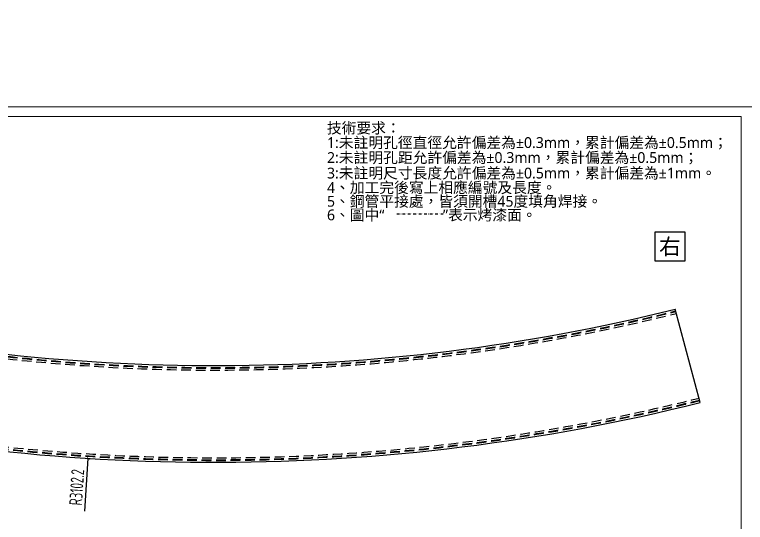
# Model space of a CAD drawing. Extents: x -3378 to 102197, y -3799 to 48702.
# Drawn here: x 25533 to 26666, y -1667 to -879 of the extents above; entities that cross this region are included whole.
import ezdxf
from ezdxf.enums import TextEntityAlignment as Align

# ---------------------------------------------------------------- set-up
doc = ezdxf.new("R2010")
doc.units = 0
doc.set_wipeout_variables(frame=1)
doc.linetypes.add('DASHDOT', pattern=[1, 0.5, -0.25, 0, -0.25])
doc.linetypes.add('HIDDEN', pattern=[0.375, 0.25, -0.125])
for name, color, linetype in [('DIM', 173, 'Continuous'), ('GM_ANNO_LABL', 4, 'Continuous'), ('GM_ANNO_TEXT', 7, 'Continuous'), ('噴塗面', 6, 'DASHDOT'), ('镀锌钢板', 3, 'Continuous'), ('隱藏線 HIDDEN', 8, 'HIDDEN')]:
    doc.layers.add(name, color=color, linetype=linetype)
doc.layers.add('GM_CNST', color=171, linetype='Continuous', lineweight=5, plot=False)
doc.styles.add('CHINESE', font='ros1.shx', dxfattribs={"width": 0.75, "bigfont": 'hztxt.shx'})
doc.styles.add('GM', font='')
doc.styles.get('GM').set_extended_font_data('Microsoft JhengHei')
doc.dimstyles.new('F-05', dxfattribs={"dimscale": 5, "dimtxt": 4, "dimasz": 1, "dimexe": 1, "dimexo": 1, "dimgap": 1, "dimtad": 1, "dimdec": 1, "dimzin": 12, "dimdsep": 46, "dimtxsty": 'CHINESE', "dimblk": 'ARCHTICK', "dimcen": 0, "dimclrd": 4, "dimclre": 4, "dimclrt": 1, "dimadec": 0, "dimazin": 3, "dimtfac": 1, "dimtdec": 1, "dimtix": 1, "dimtofl": 0, "dimtmove": 2, "dimatfit": 3, "dimfxl": 1, "dimtolj": 1, "dimtzin": 0, "dimarcsym": 0})

# ---------------------------------------------------------------- blocks, each defined once
blk = doc.blocks.new('_ArchTick')
at = {"color": 0, "linetype": 'ByBlock', "const_width": 0.15}
blk.add_lwpolyline([(-0.5, -0.5), (0.5, 0.5)], dxfattribs=at)
blk = doc.blocks.new('*D1322')
at = {"layer": 'Defpoints', "color": 0, "ltscale": 10, "transparency": 16777216}
for p in [(25843.2, 1528.7), (25647.6, -1567.4)]:
    blk.add_point(p, dxfattribs=at)
at = {"layer": 'DIM', "color": 4, "lineweight": -2, "ltscale": 10, "transparency": 16777216}
blk.add_line((25642.4, -1649.2), (25647.6, -1567.4), dxfattribs=at)
at = {"layer": 'DIM', "color": 4, "lineweight": -2, "ltscale": 10, "transparency": 16777216, "xscale": 5, "yscale": 5, "zscale": 5, "rotation": 86.3843993295865}
blk.add_blockref('_ArchTick', (25647.6, -1567.4), dxfattribs=at)
at = {"layer": 'DIM', "color": 1, "ltscale": 10, "transparency": 16777216, "insert": (25629.7, -1612.3), "char_height": 20, "attachment_point": 5, "rotation": 86.3844, "style": 'CHINESE'}
blk.add_mtext('\\A1;R3102.2', dxfattribs=at)
blk = doc.blocks.new('TK')
at = {"lineweight": 0}
blk.add_3dface([(3, 5), (415, 5), (415, 294), (3, 294)], dxfattribs=at)
at = {"layer": 'GM_CNST'}
blk.add_lwpolyline([(3, 294), (415, 294), (415, 30.55), (3, 30.55)], close=True, dxfattribs=at)
at = {"layer": 'GM_CNST', "linetype": 'Continuous', "lineweight": 0}
blk.add_3dface([(420, 0), (0, 0), (0, 297), (420, 297)], dxfattribs=at)
at = {"layer": 'GM_ANNO_TEXT', "style": 'GM'}
for tag, p in [('業主', (283.43, 26.37)), ('圖名', (283.48, 9.14))]:
    blk.add_attdef(tag, text='', height=2.56, dxfattribs=at).set_placement(p, align=Align.MIDDLE_LEFT)
for tag, p in [('繪圖者', (109.3, 23.05)), ('比例尺', (166.71, 23.04)), ('設計者', (109.3, 9.56)), ('單位', (138.49, 9.62)), ('日期', (166.62, 9.45))]:
    blk.add_attdef(tag, text='', height=2.56, dxfattribs=at).set_placement(p, align=Align.CENTER)
for p in [(389.45, 19.37), (359.78, 12.56), (389.45, 13.69), (389.45, 8.01)]:
    blk.add_attdef('加工編號', text='', height=2.56, dxfattribs=at).set_placement(p, align=Align.MIDDLE)
blk = doc.blocks.new('*D1443')
at = {"layer": 'Defpoints', "color": 0, "ltscale": 10, "transparency": 16777216}
for p in [(25834.3, 1198.4), (25532.7, -1955.1)]:
    blk.add_point(p, dxfattribs=at)
at = {"layer": 'DIM', "color": 4, "lineweight": -2, "ltscale": 10, "transparency": 16777216}
blk.add_line((25524.9, -2036.7), (25532.7, -1955.1), dxfattribs=at)
at = {"layer": 'DIM', "color": 4, "lineweight": -2, "ltscale": 10, "transparency": 16777216, "xscale": 5, "yscale": 5, "zscale": 5, "rotation": 84.53771055169078}
blk.add_blockref('_ArchTick', (25532.7, -1955.1), dxfattribs=at)
at = {"layer": 'DIM', "color": 1, "ltscale": 10, "transparency": 16777216, "insert": (25513.4, -1999.4), "char_height": 20, "attachment_point": 5, "rotation": 84.5377, "style": 'CHINESE'}
blk.add_mtext('\\A1;R3167.8', dxfattribs=at)
blk = doc.blocks.new('技術要求')
at = {"layer": '噴塗面', "linetype": 'DASHDOT', "ltscale": 10}
blk.add_line((149.9, -180.1), (235.2, -180.1), dxfattribs=at)
at = {"layer": 'GM_ANNO_TEXT', "style": 'GM'}
for s, p in [('技術要求：', (20.5, -31.6, 0)), ('1:未註明孔徑直徑允許偏差為±0.3mm，累計偏差為±0.5mm；', (20.7, -58.5)), ('2:未註明孔距允許偏差為±0.3mm，累計偏差為±0.5mm；', (20.7, -86.2)), ('3:未註明尺寸長度允許偏差為±0.5mm，累計偏差為±1mm。', (20.7, -114.9)), ('4、加工完後寫上相應編號及長度。', (20.7, -141.7)), ('5、鋼管平接處，皆須開槽45度填角焊接。', (20.7, -167.1))]:
    blk.add_text(s, height=20, dxfattribs=at).set_placement(p)
at = {"layer": 'GM_ANNO_TEXT', "color": 0, "style": 'GM'}
blk.add_text('6、圖中“                ”表示烤漆面。', height=20, dxfattribs=at).set_placement((20.7, -192.4))
blk = doc.blocks.new('*U1293')
blk.add_wipeout([(-1.6, 1.6), (1.6, 1.6), (1.6, -1.6), (-1.6, -1.6)])
blk.add_lwpolyline([(-1.6, 1.6), (1.6, 1.6), (1.6, -1.6), (-1.6, -1.6)], close=True)
at = {"layer": 'GM_ANNO_TEXT', "ltscale": 0.3, "style": 'GM', "flags": 8}
blk.add_attdef('01', text='', height=1.725, dxfattribs=at).set_placement((0, 0), align=Align.MIDDLE_CENTER)

msp = doc.modelspace()

# ---------------------------------------------------------------- linework, layer by layer
at = {"layer": '镀锌钢板', "linetype": 'Continuous'}
msp.add_line((26596.118, -1480.796), (26557.316, -1335.879), dxfattribs=at)
for radius, start, end in [(2952.231, 256.368891, 283.998138), (3102.231, 256.319364, 284.046069)]:
    msp.add_arc((25843.2, 1528.681), radius, start, end, dxfattribs=at)
at = {"layer": '隱藏線 HIDDEN', "color": 255, "linetype": 'HIDDEN', "ltscale": 60}
for radius, start, end in [(2959.231, 256.367852, 283.999144), (2956.231, 256.367852, 283.999144), (2955.231, 256.367852, 283.999144), (3099.231, 256.319364, 284.045155), (3098.231, 256.319364, 284.045155), (3095.231, 256.319364, 284.045155)]:
    msp.add_arc((25843.2, 1528.681), radius, start, end, dxfattribs=at)

# ---------------------------------------------------------------- block references
for name, p, xscale, yscale, zscale in [('TK', (24584.418, -2506.983), 5, 5, 5), ('技術要求', (26000.218, -1036.983), 0.8383694623929405, 0.8383694623929405, 0.8383694623929405)]:
    msp.add_blockref(name, p, dxfattribs=dict(xscale=xscale, yscale=yscale, zscale=zscale))

# ---------------------------------------------------------------- dimensions: what is measured, and where the dimension line sits
at = {"layer": 'DIM', "ltscale": 10}
for center, mpoint, picture, middle in [((25843.2, 1528.681), (25647.566, -1567.375), '*D1322', (25629.695, -1612.338)), ((25834.285, 1198.384), (25532.737, -1955.062), '*D1443', (25513.427, -1999.425))]:
    dim = msp.add_radius_dim(center=center, mpoint=mpoint, dimstyle='F-05', dxfattribs=at)
    dim.commit()
    dim.dimension.update_dxf_attribs({"geometry": picture, "text_midpoint": middle})

# ---------------------------------------------------------------- next in the draw order: block references
at = {"layer": 'GM_ANNO_LABL', "ltscale": 0.3, "xscale": 14.28571431275816, "yscale": 14.28571431275816, "zscale": 14.28571431275816}
msp.add_blockref('*U1293', (26549.053, -1238.941), dxfattribs=at).add_auto_attribs({'01': '右'})

doc.saveas('drawing.dxf')
